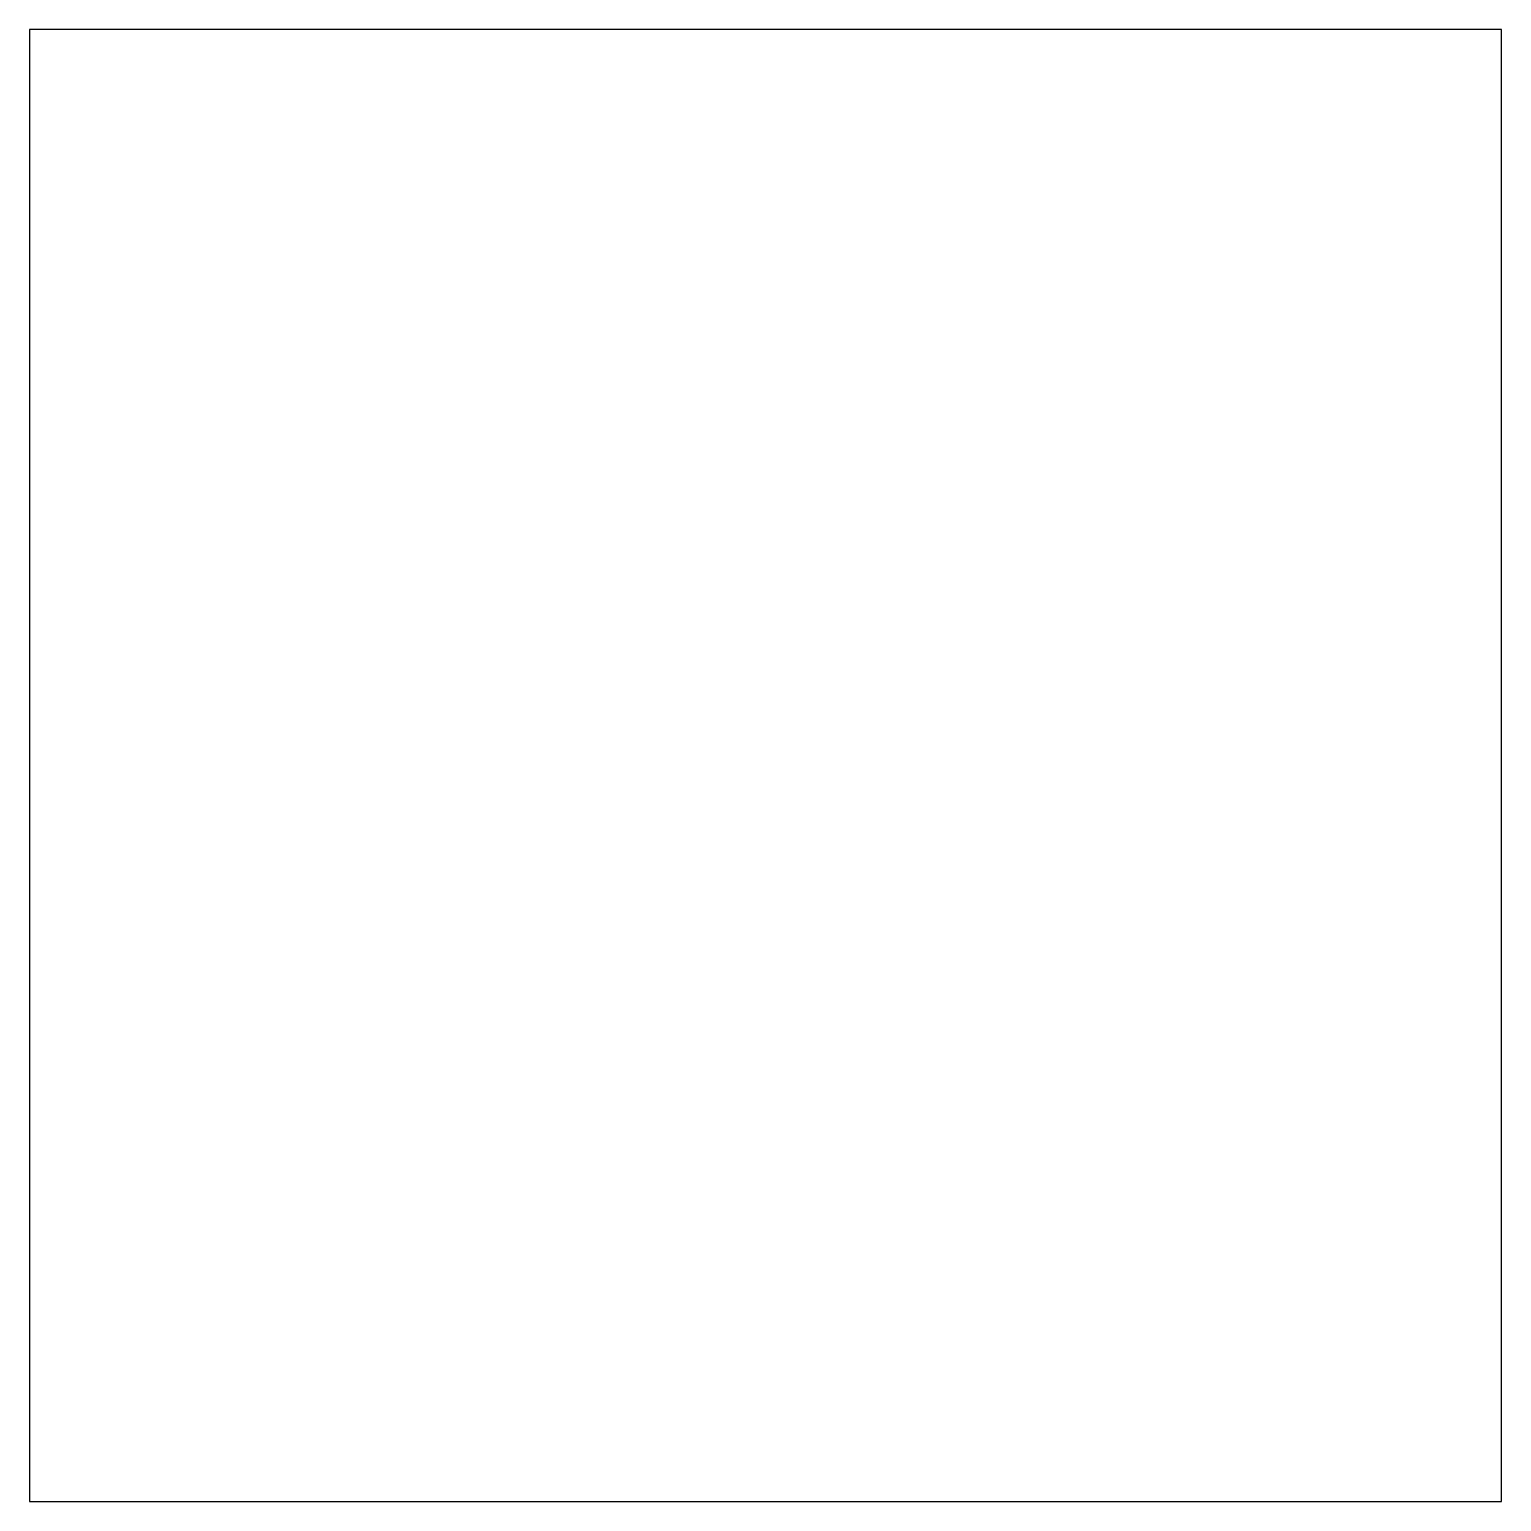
# Model space of a CAD drawing. Header units: millimetres. Extents: x -82.7 to 0, y -82.7 to 0.
import ezdxf

# ---------------------------------------------------------------- set-up
doc = ezdxf.new("R2010")
doc.units = ezdxf.units.MM
doc.layers.get('0').update_dxf_attribs({"linetype": 'CONTINUOUS'})

msp = doc.modelspace()

# ---------------------------------------------------------------- linework, layer by layer
msp.add_line((0, -82.667), (0, 0))
msp.add_lwpolyline([(0, -82.667), (0, 0), (-82.667, 0), (-82.667, -82.667)], close=True)

doc.saveas('drawing.dxf')
